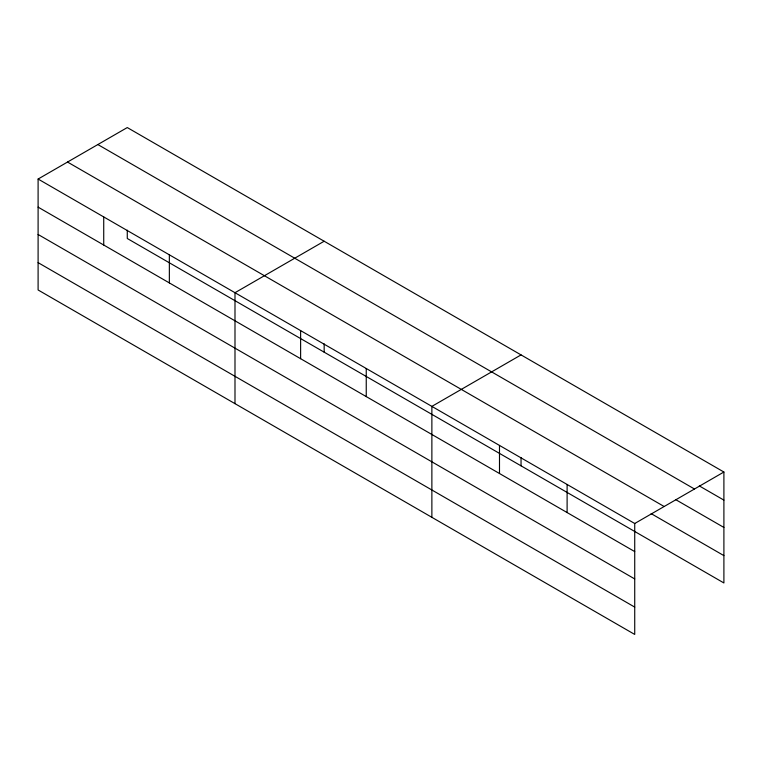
<?xml version="1.0" encoding="UTF-8"?>
<svg xmlns="http://www.w3.org/2000/svg" width="762" height="762" viewBox="0 0 762 762"><rect width="100%" height="100%" fill="white"/><g stroke="black" fill="none" stroke-linecap="round" stroke-linejoin="round"><path stroke-width="1.14" d="M634.727 578.939L634.727 523.504L38.1 179.041L38.1 289.979L634.727 634.441L634.727 578.939L38.1 234.477M127.273 230.181L127.273 238.496L723.9 582.959L723.9 472.021L127.273 127.559L38.1 179.041M324.164 241.23L234.991 292.713L234.991 403.65M521.046 354.901L431.873 406.384L431.873 517.322M634.727 523.504L723.9 472.021M699.316 485.918L723.9 500.11M97.85 144.551L694.477 489.004M675.751 499.653L723.9 527.447M67.523 162.049L664.15 506.511M651.158 513.626L723.9 555.622M38.1 207.14L634.727 551.593M38.1 262.642L634.727 607.104M567.109 484.461L567.109 512.559M521.046 457.524L521.046 465.839M499.491 445.427L499.491 473.516M366.246 368.494L366.246 396.592M324.164 343.853L324.164 352.168M300.619 330.603L300.619 358.702M169.355 254.822L169.355 282.921M103.727 216.932L103.727 245.031"/></g></svg>
